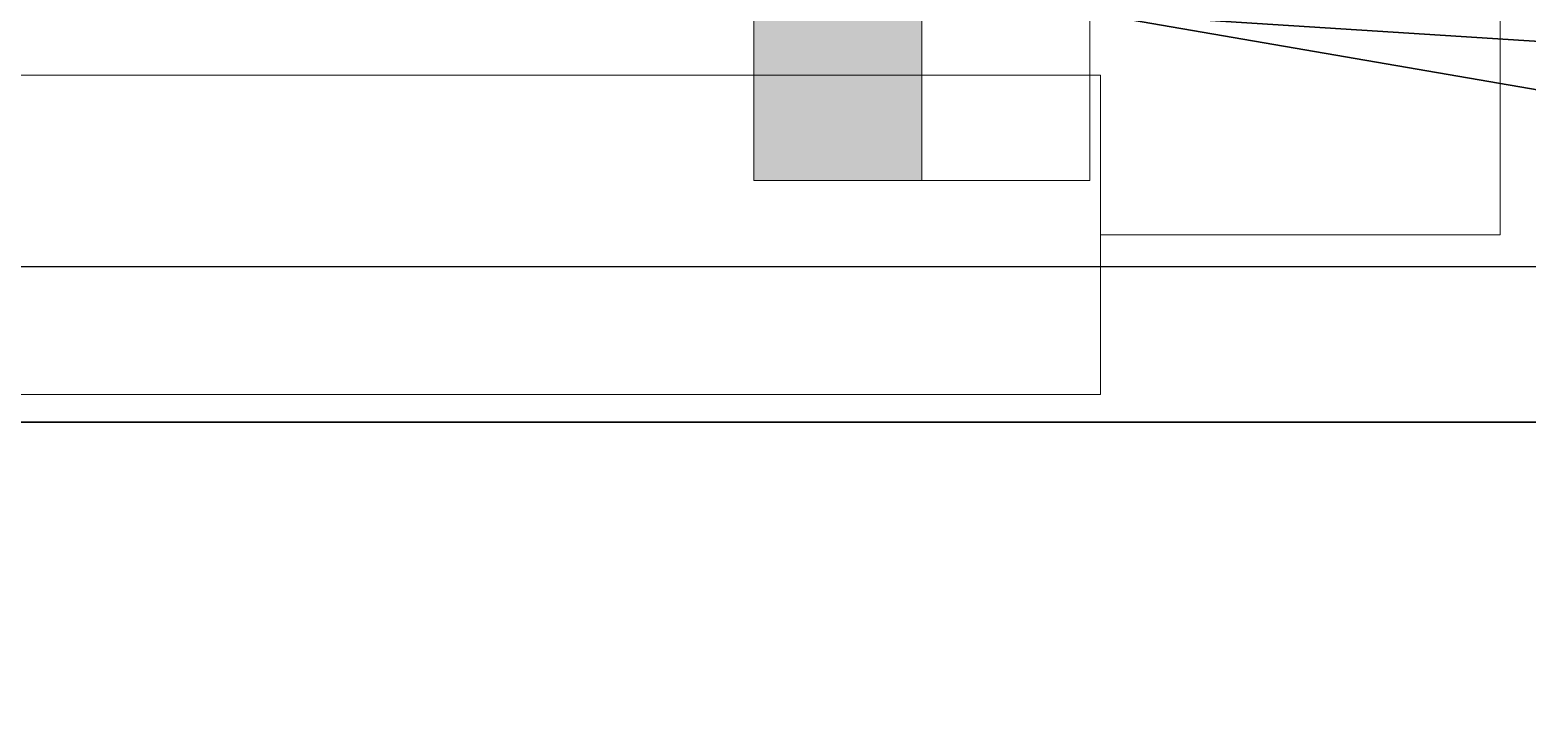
# Model space of a CAD drawing. Header units: metres. Extents: x 75097 to 220695, y -1557923 to -1361206.
# Drawn here: x 123189 to 125062, y -1404848 to -1403991 of the extents above; entities that cross this region are included whole.
import ezdxf

# ---------------------------------------------------------------- set-up
doc = ezdxf.new("R2010")
doc.units = ezdxf.units.M
doc.layers.get('0').update_dxf_attribs({"lineweight": 0})
doc.layers.add('A-100 - Copy$0$axes', color=8, linetype='Continuous')
doc.layers.add('A-100 - Copy$0$Medical Equipment and Furniture', color=8, linetype='Continuous', lineweight=0)
doc.layers.add('E-LG', color=245, linetype='Continuous', lineweight=30)
doc.layers.add('E-POWR', color=7, linetype='Continuous', lineweight=9, true_color=0x4e7e3e)

# ---------------------------------------------------------------- blocks, each defined once
blk = doc.blocks.new('FLOOR BOX')
at = {"layer": 'E-POWR'}
h = blk.add_hatch(color=256, dxfattribs=at)
h.dxf.hatch_style = 1
h.paths.add_polyline_path([(0, 300), (0, 0), (300, 0), (300, 300)])
h.paths.add_polyline_path([(0, -300), (0, 0), (-300, 0), (-300, -300)])
blk.add_lwpolyline([(-300, 300), (300, 300), (300, -300), (-300, -300)], close=True, dxfattribs=at)
for points in [[(0, 300), (0, -300)], [(-300, 0), (300, 0)]]:
    blk.add_lwpolyline(points, dxfattribs=at)
blk = doc.blocks.new('A-100 - Copy')
at = {"layer": 'A-100 - Copy$0$axes'}
blk.add_line((178940.3, -1404287.7, 2.4), (95748.8, -1404287.7, 2.4), dxfattribs=at)
at = {"layer": 'A-100 - Copy$0$Medical Equipment and Furniture'}
for p, q in [((125028.3, -1401472.9, 0), (125028.3, -1404247.7, 0)), ((123028.3, -1404047.7, 0), (124528.3, -1404047.7, 0)), ((124528.3, -1404047.7, 0), (124528.3, -1404447.7, 0)), ((125028.3, -1404247.7, 0), (124528.3, -1404247.7, 2)), ((124528.3, -1404447.7, 0), (123028.3, -1404447.7, 0)), ((123028.3, -1404447.7, 0), (124528.3, -1404447.7, 0))]:
    blk.add_line(p, q, dxfattribs=at)

msp = doc.modelspace()

# ---------------------------------------------------------------- linework, layer by layer
at = {"layer": 'E-LG', "color": 1}
msp.add_lwpolyline([(150505, -1410095.1), (150505, -1405110.5), (125427.3, -1405110.5), (125427.3, -1401960.3), (124946.7, -1401849.6), (125150.8, -1402096.7), (125150.8, -1404010.4), (124514.9, -1403969.8), (125156.2, -1404080.2), (125156.2, -1404482.1), (118933, -1404482.1), (118933, -1402076.9), (118651, -1402076.9), (118453, -1401944), (118240.9, -1402108.2), (116424, -1402108.2), (116424, -1403363.1), (116215, -1403702.6)], dxfattribs=at)

# ---------------------------------------------------------------- block references
at = {"layer": 'E-POWR', "color": 87, "true_color": 0x4c7b3d, "xscale": 0.7, "yscale": 0.7, "zscale": 0.7}
msp.add_blockref('FLOOR BOX', (124304.9, -1403969.8, 0), dxfattribs=at)

# ---------------------------------------------------------------- next in the draw order: block references
msp.add_blockref('A-100 - Copy', (0, 0))

doc.saveas('drawing.dxf')
